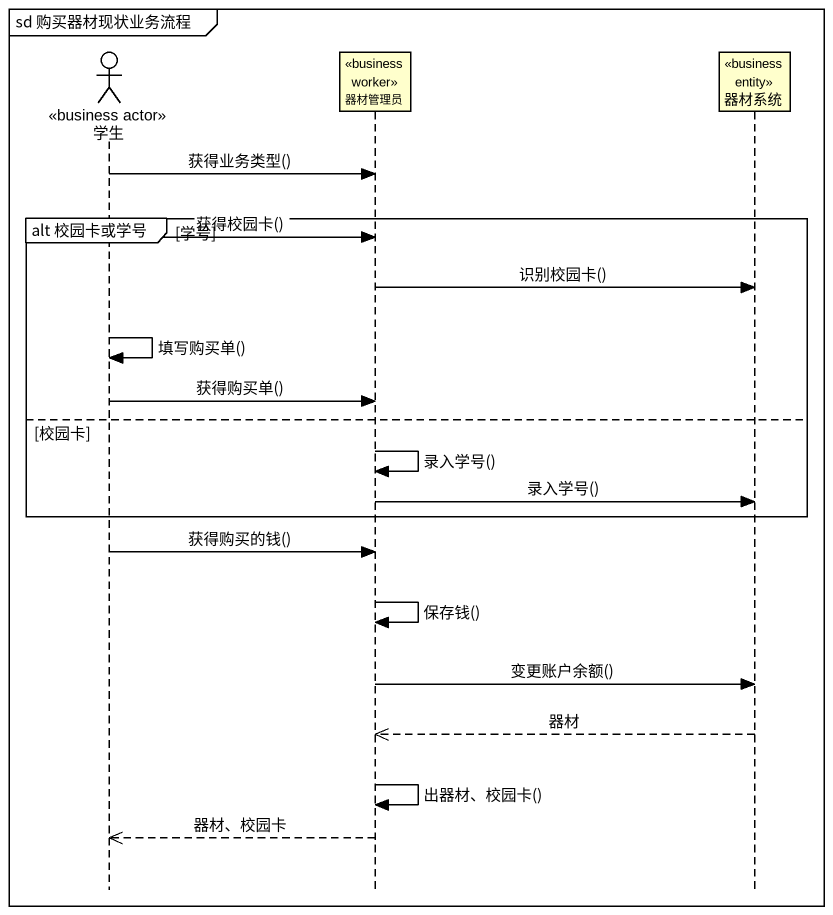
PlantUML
@startuml
mainframe sd 购买器材现状业务流程
hide footbox
actor 学生 <<business actor>>
participant 器材管理员 <<business worker>>
participant 器材系统 <<business entity>>

学生 -> 器材管理员 : 获得业务类型()
group alt 校园卡或学号 [学号]
  学生 -> 器材管理员 : 获得校园卡()
  器材管理员 -> 器材系统 : 识别校园卡()
  学生 -> 学生 : 填写购买单()
  学生 -> 器材管理员 : 获得购买单()
else 校园卡
  器材管理员 -> 器材管理员 : 录入学号()
  器材管理员 -> 器材系统 : 录入学号()
end
学生 -> 器材管理员 : 获得购买的钱()
器材管理员 -> 器材管理员 : 保存钱()
器材管理员 -> 器材系统 : 变更账户余额()
器材系统 -->> 器材管理员 : 器材
器材管理员 -> 器材管理员 : 出器材、校园卡()
器材管理员 -->> 学生 : 器材、校园卡
@enduml
